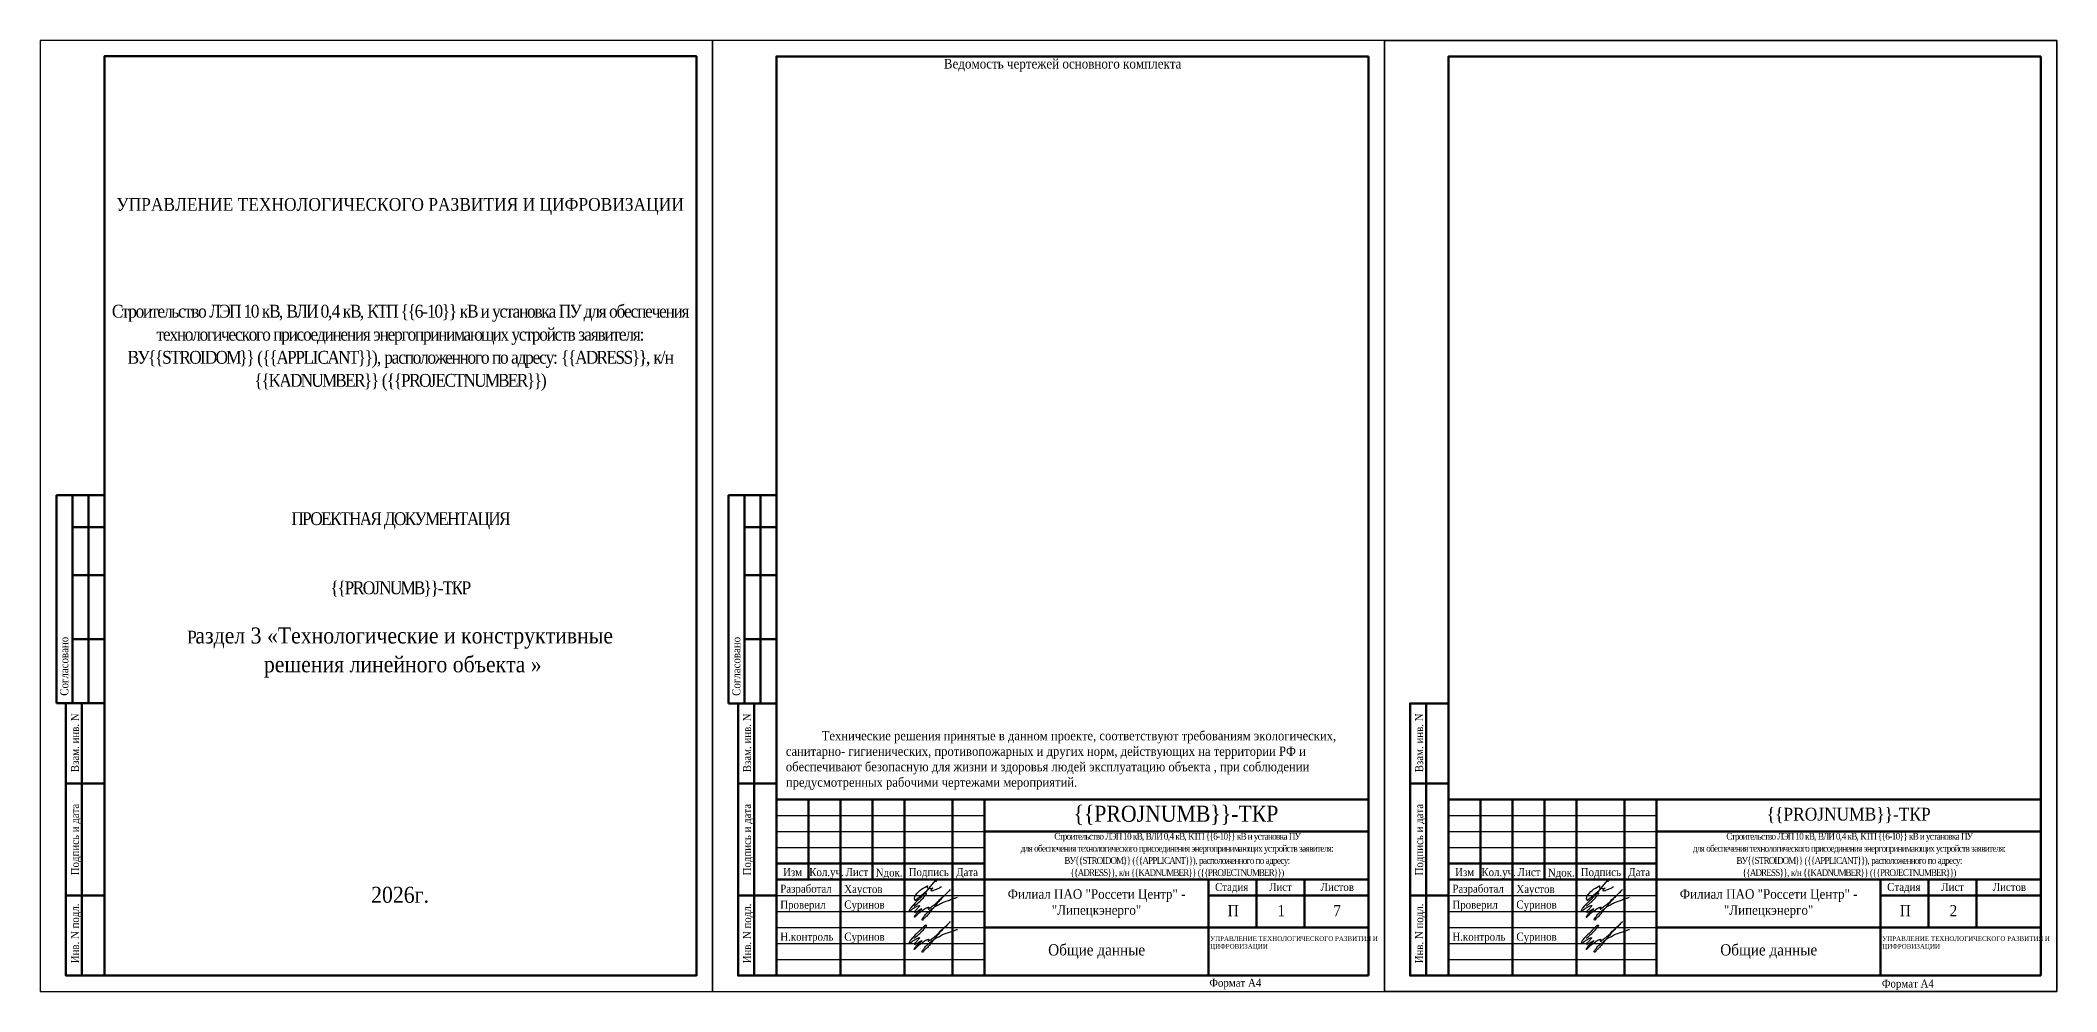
# Model space of a CAD drawing. Header units: millimetres. Extents: x 2263 to 10678, y 3616 to 3937.
# Drawn here: x 5848 to 6478, y 3616 to 3913 of the extents above; entities that cross this region are included whole.
import ezdxf

# ---------------------------------------------------------------- set-up
doc = ezdxf.new("R2010")
doc.units = ezdxf.units.MM
doc.layers.add('П', color=7, linetype='Continuous')
doc.layers.add('Чертеж', color=7, linetype='Continuous')
doc.styles.add('Simplex8', font='Times New Roman.ttf', dxfattribs={"height": 3.5})
doc.styles.add('стиль1', font='Times New Roman.ttf', dxfattribs={"width": 0.9})
doc.styles.add('стиль2', font='Times New Roman.ttf', dxfattribs={"width": 0.9, "height": 2.5})

# ---------------------------------------------------------------- blocks, each defined once
blk = doc.blocks.new('Штамп б')
at = {"lineweight": 70}
for points in [[(20, 0), (8, 0), (8, 85), (20, 85)], [(13, 0), (13, 85)], [(8, 60), (20, 60)], [(8, 25), (20, 25)]]:
    blk.add_lwpolyline(points, dxfattribs=at)
at = {"lineweight": 25, "style": 'Simplex8', "width": 0.9}
for s, p in [('Взам. инв. N', (12.06, 63.49)), ('Подпись и дата', (12.06, 31.28)), ('Инв. N подл.', (12.06, 3.82))]:
    blk.add_text(s, height=2.5, rotation=90, dxfattribs=at).set_placement(p)
blk = doc.blocks.new('A$C5B0935FB')
at = {"lineweight": 70}
for p, q in [((20, 65), (5, 65)), ((5, 0), (5, 65)), ((10, 55), (10, 65)), ((15, 0), (15, 65)), ((20, 0), (20, 65)), ((10, 40), (10, 55)), ((10, 55), (20, 55)), ((10, 20), (10, 40)), ((10, 40), (20, 40)), ((10, 0), (10, 20)), ((10, 20), (20, 20)), ((10, 0), (5, 0)), ((15, 0), (10, 0)), ((20, 0), (15, 0)), ((15, 0), (15, 0))]:
    blk.add_line(p, q, dxfattribs=at)
at = {"lineweight": 25, "style": 'стиль1', "width": 0.9}
blk.add_text('Согласовано', height=2.5, rotation=90, dxfattribs=at).set_placement((8.72, 2.35))
blk = doc.blocks.new('A$C7F1F469D')
at = {"color": 5, "lineweight": 25}
blk.add_spline([(-0.1, 1.78), (1.34, 2.93), (2.75, 4.33), (3.55, 5.31), (3.81, 5.64), (3.86, 5.8), (3.66, 5.81), (3.25, 5.7), (2.89, 5.36), (-1.09, 1.26), (-1.29, 0.98), (-1.47, 0.67), (-1.59, 0.28), (-1.54, 0.16), (-0.98, 0.55), (-0.42, 1.01), (0.34, 1.44), (1.08, 1.86), (1.69, 1.97), (1.62, 1.83), (1.26, 1.37), (0.56, 0.61), (0.16, 0.22), (0, 0), (0.24, -0.04), (0.82, 0.16), (1.44, 0.58), (2.18, 0.95), (2.33, 1.04), (1.93, 0.58), (1.28, 0.02), (0.64, -0.58), (0.1, -1.31), (-0.06, -1.68), (0.13, -1.59), (0.39, -1.41), (1.23, -0.56), (1.62, -0.16), (2.27, 0.27), (2.82, 0.65), (3.41, 1.04), (3.83, 1.25), (4.1, 1.35), (4.33, 1.44), (4.56, 1.45), (4.6, 1.35), (4.48, 1.19), (4.35, 0.92), (4.39, 0.82), (4.59, 0.91), (5.09, 1.34), (6.19, 2.18), (7.41, 3.21), (8.36, 4.22), (9.62, 5.31), (10.99, 6.68), (11.27, 6.98), (9.83, 5.51), (8.6, 4.26), (7.7, 3.28), (7.2, 2.7), (6.74, 2.12), (6.16, 1.41), (5.49, 0.62), (4.74, -0.34), (3.92, -1.29), (3.19, -1.94), (2.91, -2.31), (2.67, -2.58), (2.52, -2.55), (2.49, -2.26), (2.69, -1.9), (3.27, -1.11), (3.8, -0.52), (4.48, 0.07), (5.33, 0.79), (5.97, 1.29), (6.7, 1.77), (7.56, 2.21), (8.83, 2.91), (10.02, 3.35), (11.36, 3.83), (12.55, 4.24), (13.47, 4.57)], degree=3, dxfattribs=at)
blk = doc.blocks.new('Штамп фамилии')
at = {"layer": 'Чертеж', "color": 5, "lineweight": -2}
blk.add_lwpolyline([(47.56, 0.85), (47.63, 0.98), (47.71, 1.12), (47.75, 1.2), (47.79, 1.26), (47.82, 1.32), (47.85, 1.37), (47.85, 1.41), (47.85, 1.5), (47.83, 1.56), (47.8, 1.58), (47.75, 1.59), (47.69, 1.59), (47.65, 1.58), (47.6, 1.56), (47.53, 1.53), (47.47, 1.48), (47.41, 1.42), (47.34, 1.32), (45.35, -1.11), (44.5, -2.12), (43.04, -3.43), (41.29, -4.9), (41.18, -4.96), (41.1, -4.94), (41.06, -4.9), (41.02, -4.83), (40.95, -4.71), (40.89, -4.56), (40.88, -4.4), (40.88, -4.26), (40.91, -4.09), (40.95, -3.94), (40.99, -3.84), (41.05, -3.64), (41.14, -3.44), (41.38, -3.09), (41.64, -2.76), (42.23, -2.17), (42.59, -1.81), (43.05, -1.48), (43.63, -1.13), (44.19, -0.77), (44.85, -0.41), (44.92, -0.44), (44.94, -0.46), (44.95, -0.51), (44.89, -0.87), (44.97, -1.02), (45.03, -1.1), (45.09, -1.13), (45.19, -1.2), (45.35, -1.22), (45.55, -1.22), (46.39, -1.16), (46.48, -1.08), (46.54, -1.05), (46.56, -1.07), (46.57, -1.09), (46.56, -1.13), (46.54, -1.15), (46.53, -1.18), (46.48, -1.21), (46.37, -1.3), (46.01, -1.59), (45.97, -1.66), (45.96, -1.7), (45.96, -1.78), (45.99, -1.81), (46.12, -1.82), (46.26, -1.81), (46.68, -1.81), (46.77, -1.8), (46.92, -1.76), (47.12, -1.67), (48.59, -1.09), (48.75, -0.97), (48.9, -0.86), (49.05, -0.79), (49.15, -0.75), (49.3, -0.69)], dxfattribs=at)
at = {"layer": 'Чертеж', "color": 67, "lineweight": -2, "true_color": 0x727430}
for p in [(40.81, -8.53), (40.81, -18.55)]:
    blk.add_blockref('A$C7F1F469D', p, dxfattribs=at)
at = {"color": 7, "char_height": 2.5, "attachment_point": 4, "style": 'стиль1'}
for s, insert, width in [(' Разработал', (-1.9, -1.68), 17), (' Проверил', (-1.9, -6.68), 17), ('Хаустов', (18.94, -1.81), 20), (' Суринов', (18.1, -6.65), 20), (' Н.контроль', (-1.9, -16.68), 17), (' Суринов', (18.1, -16.68), 20)]:
    blk.add_mtext(s, dxfattribs=dict(at, insert=insert, width=width))
blk = doc.blocks.new('A$C31D65421')
blk.add_blockref('Штамп фамилии', (2.24, 18.43))

msp = doc.modelspace()

# ---------------------------------------------------------------- linework, layer by layer
at = {"layer": 'П', "linetype": 'Continuous', "lineweight": 0}
for points in [[(5847.884, 3913.313), (6057.884, 3913.313), (6057.884, 3616.313), (5847.884, 3616.313)], [(6057.884, 3913.313), (6267.884, 3913.313), (6267.884, 3616.313), (6057.884, 3616.313)]]:
    msp.add_lwpolyline(points, close=True, dxfattribs=at)
at = {"layer": 'П', "lineweight": 30}
for points in [[(5847.884, 3616.313), (6057.884, 3616.313), (6057.884, 3913.313), (5847.884, 3913.313)], [(6057.884, 3616.313), (6267.884, 3616.313), (6267.884, 3913.313), (6057.884, 3913.313)]]:
    msp.add_lwpolyline(points, close=True, dxfattribs=at)
at = {"layer": 'П', "linetype": 'Continuous', "lineweight": 30}
for points in [[(6267.884, 3913.313), (6477.884, 3913.313), (6477.884, 3616.313), (6267.884, 3616.313)], [(6267.884, 3616.313), (6477.884, 3616.313), (6477.884, 3913.313), (6267.884, 3913.313)]]:
    msp.add_lwpolyline(points, close=True, dxfattribs=at)
at = {"layer": 'Чертеж', "lineweight": 70}
for p, q in [((6262.884, 3621.313), (6262.884, 3908.313)), ((6472.884, 3621.313), (6472.884, 3908.313)), ((6262.884, 3676.313), (6077.884, 3676.313)), ((6077.884, 3676.313), (6077.884, 3621.313)), ((6472.884, 3676.313), (6287.884, 3676.313)), ((6287.884, 3676.313), (6287.884, 3621.313)), ((6287.884, 3621.313), (6472.884, 3621.313))]:
    msp.add_line(p, q, dxfattribs=at)
msp.add_lwpolyline([(5867.901, 3621.348), (6052.901, 3621.348), (6052.901, 3908.348), (5867.901, 3908.348)], close=True, dxfattribs=at)
for points in [[(6262.884, 3908.313), (6077.884, 3908.313), (6077.884, 3621.313)], [(6472.884, 3908.313), (6287.884, 3908.313), (6287.884, 3621.313)], [(6087.884, 3676.313), (6087.884, 3651.313)], [(6097.884, 3676.313), (6097.884, 3621.313)], [(6107.884, 3676.313), (6107.884, 3651.313)], [(6117.884, 3676.313), (6117.884, 3621.313)], [(6132.884, 3676.313), (6132.884, 3621.313)], [(6142.884, 3676.313), (6142.884, 3621.313)], [(6297.884, 3676.313), (6297.884, 3651.313)], [(6307.884, 3676.313), (6307.884, 3621.313)], [(6317.884, 3676.313), (6317.884, 3651.313)], [(6327.884, 3676.313), (6327.884, 3621.313)], [(6342.884, 3676.313), (6342.884, 3621.313)], [(6352.884, 3676.313), (6352.884, 3621.313)], [(6142.884, 3666.313), (6262.884, 3666.313)], [(6352.884, 3666.313), (6472.884, 3666.313)], [(6077.884, 3656.313), (6142.884, 3656.313)], [(6287.884, 3656.313), (6352.884, 3656.313)], [(6077.884, 3651.313), (6262.884, 3651.313)], [(6212.884, 3651.313), (6212.884, 3621.313)], [(6227.884, 3651.313), (6227.884, 3636.313)], [(6242.884, 3651.313), (6242.884, 3636.313)], [(6287.884, 3651.313), (6472.884, 3651.313)], [(6422.884, 3651.313), (6422.884, 3621.313)], [(6437.884, 3651.313), (6437.884, 3636.313)], [(6452.884, 3651.313), (6452.884, 3636.313)], [(6212.884, 3646.313), (6262.884, 3646.313)], [(6422.884, 3646.313), (6472.884, 3646.313)], [(6142.884, 3636.313), (6262.884, 3636.313)], [(6352.884, 3636.313), (6472.884, 3636.313)], [(6077.884, 3621.313), (6262.884, 3621.313)]]:
    msp.add_lwpolyline(points, dxfattribs=at)
at = {"layer": 'Чертеж', "lineweight": 30}
for points in [[(6077.884, 3671.313), (6142.884, 3671.313)], [(6287.884, 3671.313), (6352.884, 3671.313)], [(6077.884, 3666.313), (6142.884, 3666.313)], [(6077.884, 3661.313), (6142.884, 3661.313)], [(6287.884, 3666.313), (6352.884, 3666.313)], [(6287.884, 3661.313), (6352.884, 3661.313)], [(6077.884, 3646.313), (6142.884, 3646.313)], [(6287.884, 3646.313), (6352.884, 3646.313)], [(6077.884, 3641.313), (6142.884, 3641.313)], [(6077.884, 3636.313), (6142.884, 3636.313)], [(6287.884, 3641.313), (6352.884, 3641.313)], [(6287.884, 3636.313), (6352.884, 3636.313)], [(6077.884, 3631.313), (6142.884, 3631.313)], [(6287.884, 3631.313), (6352.884, 3631.313)], [(6077.884, 3626.313), (6142.884, 3626.313)], [(6287.884, 3626.313), (6352.884, 3626.313)]]:
    msp.add_lwpolyline(points, dxfattribs=at)

# ---------------------------------------------------------------- block references
msp.add_blockref('A$C5B0935FB', (6057.884, 3706.313))
at = {"layer": 'Чертеж'}
msp.add_blockref('A$C5B0935FB', (5847.901, 3706.348), dxfattribs=at)
at = {"layer": 'Чертеж', "lineweight": 25}
for p in [(5847.901, 3621.348), (6057.884, 3621.313), (6267.884, 3621.313)]:
    msp.add_blockref('Штамп б', p, dxfattribs=at)
at = {"layer": 'Чертеж', "linetype": 'Continuous', "lineweight": 0}
for p in [(6077.884, 3631.313), (6287.884, 3631.313)]:
    msp.add_blockref('A$C31D65421', p, dxfattribs=at)

# ---------------------------------------------------------------- texts
at = {"layer": 'Чертеж', "lineweight": 25, "style": 'стиль1', "width": 0.9}
for s, height, p in [('Ведомость чертежей основного комплекта ', 3, (6130.172, 3904.525)), ('Изм', 2.5, (6079.937, 3652.386)), ('Кол.уч.', 2.5, (6088.134, 3652.386)), ('Лист', 2.5, (6099.457, 3652.386)), ('Nдок.', 2.5, (6108.906, 3652.243)), ('Подпись', 2.5, (6119.181, 3652.386)), ('Дата', 2.5, (6134.023, 3652.386)), ('Изм', 2.5, (6289.937, 3652.386)), ('Кол.уч.', 2.5, (6298.134, 3652.386)), ('Лист', 2.5, (6309.457, 3652.386)), ('Nдок.', 2.5, (6318.906, 3652.243)), ('Подпись', 2.5, (6329.181, 3652.386)), ('Дата', 2.5, (6344.023, 3652.386)), ('Стадия', 2.5, (6214.932, 3647.754)), ('Лист', 2.5, (6231.804, 3647.754)), ('Листов', 2.5, (6247.902, 3647.754)), ('Стадия', 2.5, (6424.932, 3647.754)), ('Лист', 2.5, (6441.804, 3647.754)), ('Листов', 2.5, (6457.902, 3647.754)), ('П', 3.5, (6218.882, 3639.839)), ('1', 3.5, (6234.43, 3639.839)), ('7', 3.5, (6251.873, 3639.839)), ('П', 3.5, (6428.882, 3639.839)), ('2', 3.5, (6444.43, 3639.839)), ('Формат А4', 2.5, (6213.145, 3617.841)), ('Формат А4', 2.5, (6423.27, 3617.603))]:
    msp.add_text(s, height=height, dxfattribs=at).set_placement(p)
at = {"layer": 'Чертеж', "color": 1, "lineweight": 20, "insert": (5867.775, 3906.937), "char_height": 5, "width": 185.01678, "attachment_point": 1, "style": 'стиль1'}
msp.add_mtext('\\pxqc,t19;{\\C256;\\P\\P\\H0.36x;\\P\\P\\P\\P\\P\\H0.94444x;\\P\\H2.9412x;\\P\\ptz;\\fTimes New Roman|b0|i0|c204|p16;\\H0.8x;УПРАВЛЕНИЕ ТЕХНОЛОГИЧЕСКОГО РАЗВИТИЯ И ЦИФРОВИЗАЦИИ\\H0.75003x;\\P\\P\\P\\pt19;\\fTimes New Roman|b0|i0|c204|p18;\\H1.6667x;\\P\\P\\psm1.0792,tz;\\H0.79995x;\\T0.8;Строительство ЛЭП 10 кВ, ВЛИ 0,4 кВ, КТП \\{\\{6-10\\}\\} кВ и установка ПУ для обеспечения технологического присоединения энергопринимающих устройств заявителя: ВУ\\{\\{STROIDOM\\}\\} (\\{\\{APPLICANT\\}\\}), расположенного по адресу: \\{\\{ADRESS\\}\\}, к/н \\{\\{KADNUMBER\\}\\} (\\{\\{PROJECTNUMBER\\}\\})\\P\\ps*;\\P\\P\\pt19;\\P\\P\\PПРОЕКТНАЯ ДОКУМЕНТАЦИЯ\\P\\P\\P\\{\\{PROJNUMB\\}\\}-ТКР\\P\\PР\\H1.25x;\\T1;аздел 3 «Технологические и конструктивные\\P решения линейного объекта »\\P\\pi1.9542,t1.1833;\\P\\pi0,t19;\\P\\P\\P\\H1.0001x;\\P\\P\\P2026г.}', dxfattribs=at)
at = {"layer": 'Чертеж', "insert": (6080.826, 3697.666), "char_height": 2.8, "width": 181.17251, "attachment_point": 1, "style": 'стиль2'}
msp.add_mtext('^I{\\H1.0357x;Технические решения принятые в данном проекте, соответствуют требованиям экологических, санитарно- гигиенических, противопожарных и других норм, действующих на территории РФ и обеспечивают безопасную для жизни и здоровья людей эксплуатацию объекта , при соблюдении предусмотренных рабочими чертежами мероприятий.\\P}\\P\\pxi16;      ', dxfattribs=at)
at = {"layer": 'Чертеж', "lineweight": 25, "attachment_point": 5}
for s, insert, char_height, width, style in [('\\{\\{PROJNUMB\\}\\}-ТКР', (6202.689, 3671.356), 5, 119.88502, 'стиль2'), ('\\{\\{PROJNUMB\\}\\}-ТКР', (6412.901, 3671.313), 4, 120.03308, 'стиль2'), ('\\pxsm1.0792;{\\T0.85;Строительство ЛЭП 10 кВ, ВЛИ 0,4 кВ, КТП \\{\\{6-10\\}\\} кВ и установка ПУ  \\Pдля обеспечения технологического присоединения энергопринимающих устройств заявителя: \\PВУ\\{\\{STROIDOM\\}\\} (\\{\\{APPLICANT\\}\\}), расположенного по адресу:\\P\\{\\{ADRESS\\}\\}, к/н \\{\\{KADNUMBER\\}\\} (\\{\\{PROJECTNUMBER\\}\\})}', (6203.053, 3658.813), 2.1, 119.6632, 'стиль1'), ('\\pxsm1.0792;{\\T0.85;Строительство ЛЭП 10 кВ, ВЛИ 0,4 кВ, КТП \\{\\{6-10\\}\\} кВ и установка ПУ  \\Pдля обеспечения технологического присоединения энергопринимающих устройств заявителя: \\PВУ\\{\\{STROIDOM\\}\\} (\\{\\{APPLICANT\\}\\}), расположенного по адресу:\\P\\{\\{ADRESS\\}\\}, к/н \\{\\{KADNUMBER\\}\\} (\\{\\{PROJECTNUMBER\\}\\})}', (6413.053, 3658.813), 2.1, 119.6632, 'стиль1'), ('Филиал ПАО "Россети Центр" - "Липецкэнерго"', (6177.884, 3643.813), 3, 70, 'стиль2'), ('Филиал ПАО "Россети Центр" - "Липецкэнерго"', (6387.884, 3643.813), 3, 70, 'стиль2'), ('Общие данные', (6177.928, 3628.813), 3.5, 70.08803, 'стиль1'), ('\\pxql;{\\fTimes New Roman|b0|i0|c204|p16;\\H0.8x;УПРАВЛЕНИЕ ТЕХНОЛОГИЧЕСКОГО РАЗВИТИЯ И ЦИФРОВИЗАЦИИ}', (6240.48, 3631.435), 1.8, 54.19561, 'стиль2'), ('Общие данные', (6387.928, 3628.813), 3.5, 70.08803, 'стиль1'), ('\\pxql;{\\fTimes New Roman|b0|i0|c204|p16;\\H0.8x;УПРАВЛЕНИЕ ТЕХНОЛОГИЧЕСКОГО РАЗВИТИЯ И ЦИФРОВИЗАЦИИ}', (6450.48, 3631.435), 1.8, 54.19561, 'стиль2')]:
    msp.add_mtext(s, dxfattribs=dict(at, insert=insert, char_height=char_height, width=width, style=style))

doc.saveas('drawing.dxf')
